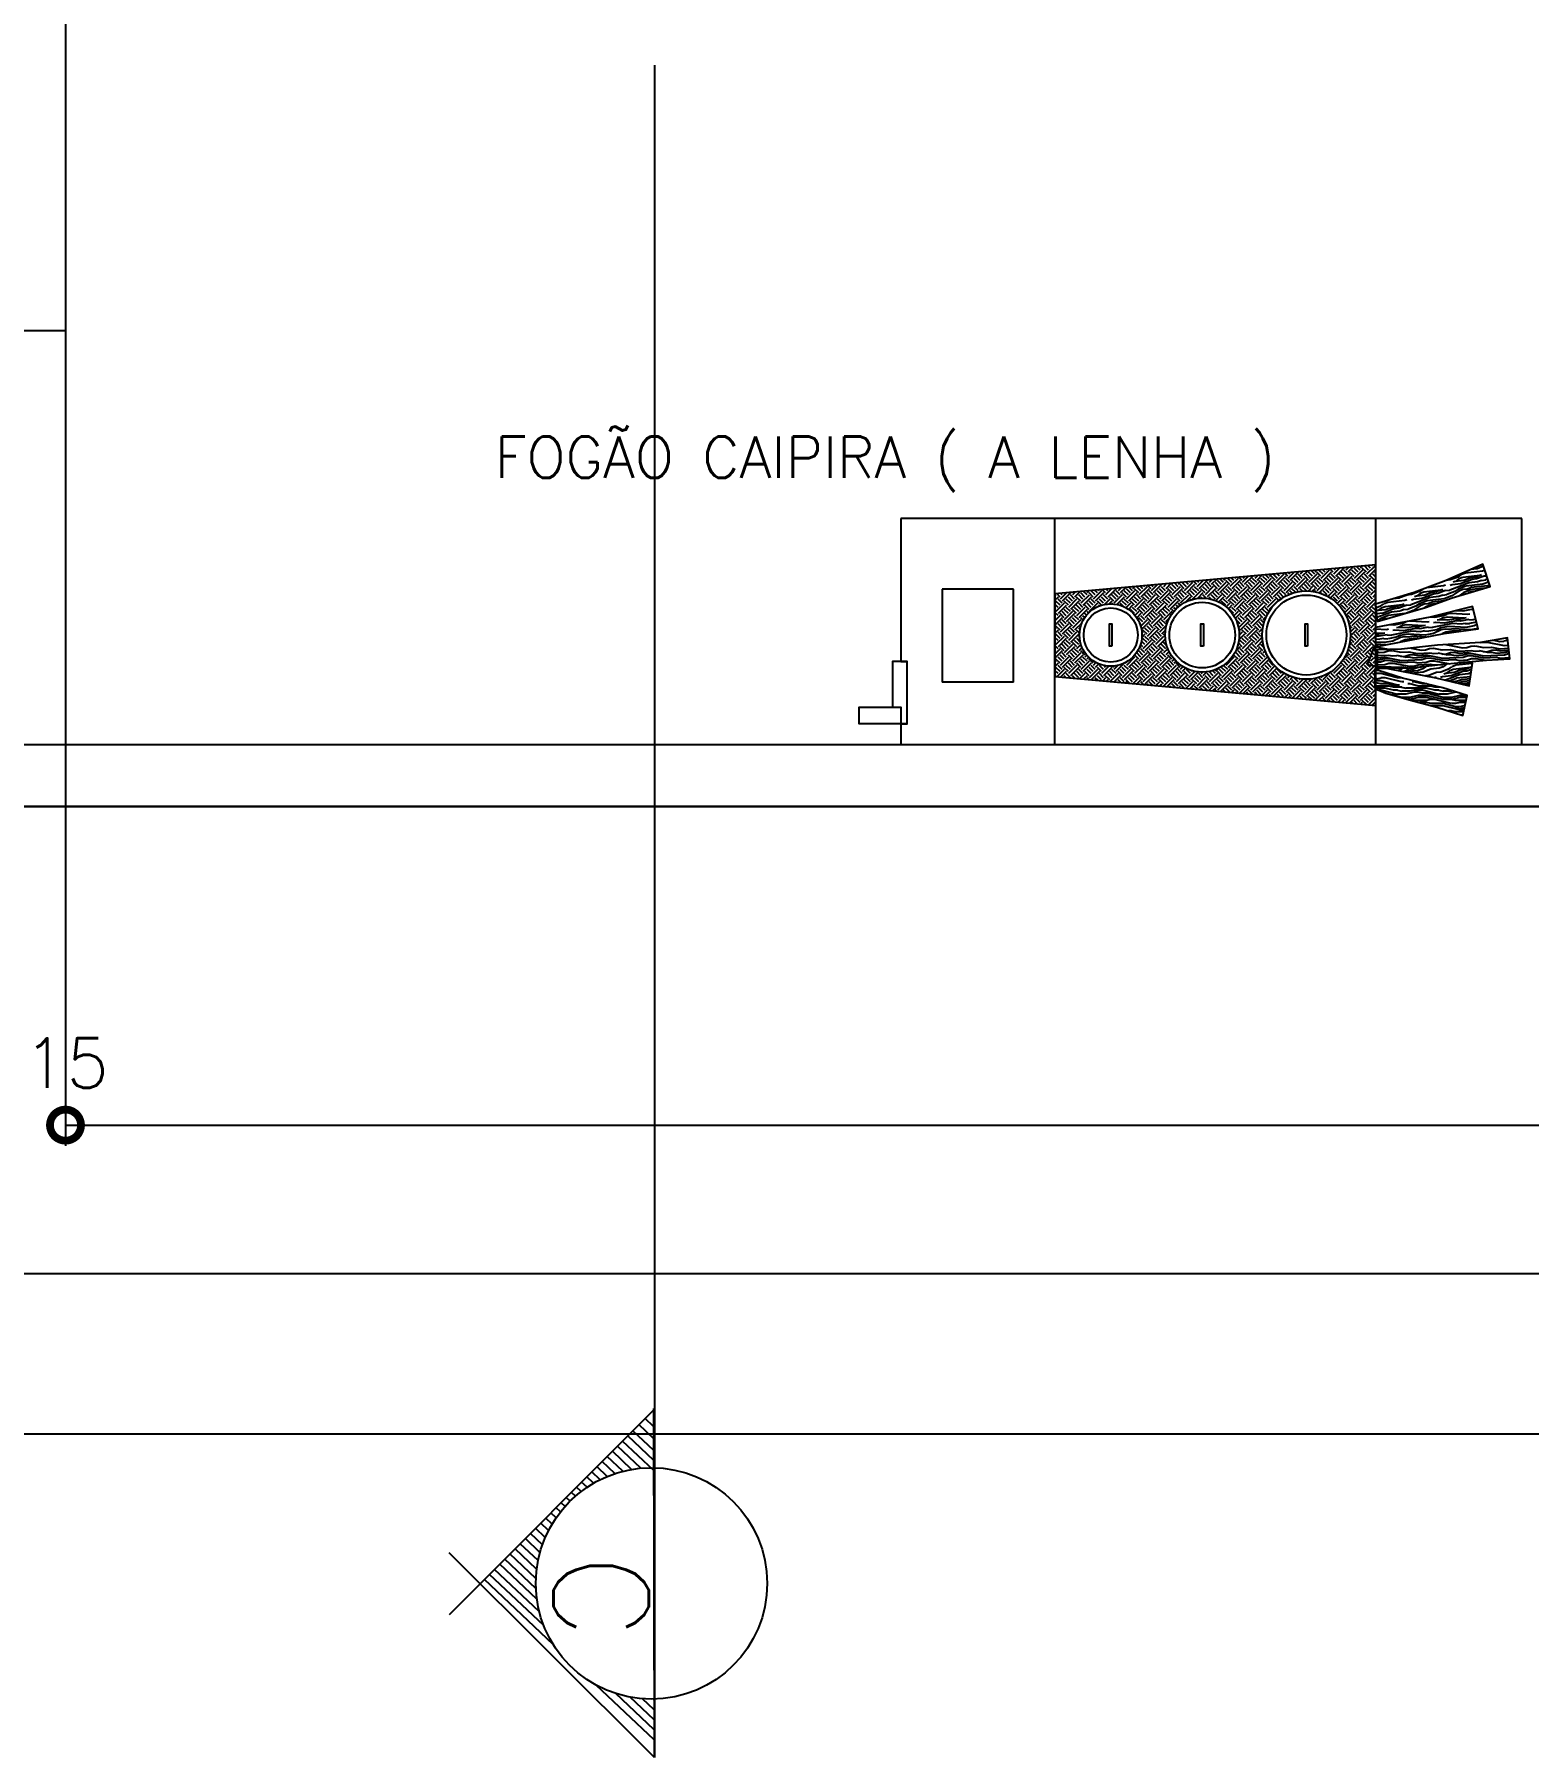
# Model space of a CAD drawing. Extents: x 500 to 638, y 181 to 267.
# Drawn here: x 551.781 to 555.39, y 222.925 to 227.086 of the extents above; entities that cross this region are included whole.
import ezdxf
from ezdxf.enums import TextEntityAlignment as Align

# ---------------------------------------------------------------- set-up
doc = ezdxf.new("R2010")
doc.units = 0
doc.header["$LTSCALE"] = 7
doc.layers.get('0').update_dxf_attribs({"linetype": 'CONTINUOUS'})
doc.layers.get('DEFPOINTS').update_dxf_attribs({"linetype": 'CONTINUOUS'})
for name, color, linetype in [('ACESSÓRIO', 2, 'CONTINUOUS'), ('ALVENARIA', 7, 'CONTINUOUS'), ('ALVENARIA1', 44, 'CONTINUOUS'), ('COTA', 1, 'CONTINUOUS'), ('TEXTO2', 40, 'CONTINUOUS')]:
    doc.layers.add(name, color=color, linetype=linetype)
doc.styles.add('SIMPLEX', font='SIMPLEX.SHX')
doc.dimstyles.new('DIM50', dxfattribs={"dimtxt": 0.12, "dimasz": 0.15, "dimexe": 0.05, "dimexo": 0.09, "dimgap": 0.09, "dimtad": 1, "dimzin": 0, "dimdsep": 46, "dimtxsty": 'SIMPLEX', "dimblk1": 'DOTSMALL', "dimblk2": 'DOTSMALL', "dimsah": 1, "dimcen": 0.09, "dimadec": 0, "dimazin": 0, "dimtfac": 1, "dimtix": 1, "dimtofl": 0, "dimtmove": 2, "dimatfit": 3, "dimldrblk": 'DOTSMALL', "dimfxl": 1, "dimtolj": 1, "dimtzin": 0, "dimarcsym": 0})
pattern_1 = [(200.657, (555.19091, 225.76782), (0.035277, -0.09357), [0.02, -0.03, 0.01, -0.04]), (200.657, (555.12629, 225.74079), (0.035277, -0.09357), [0.02, -0.08]), (200.657, (555.13741, 225.73964), (0.035277, -0.09357), [0.01, -0.09]), (200.657, (555.18976, 225.7567), (0.035277, -0.09357), [0.005, -0.07, 0.005, -0.02]), (200.657, (555.15877, 225.73968), (0.035277, -0.09357), [0.02, -0.03, 0.005, -0.045]), (200.657, (555.18305, 225.74616), (0.035277, -0.09357), [0.015, -0.085]), (200.657, (555.16054, 225.735), (0.035277, -0.09357), [0.03, -0.07]), (200.657, (555.18949, 225.74324), (0.035277, -0.09357), [0.02, -0.08]), (200.657, (555.15294, 225.72679), (0.035277, -0.09357), [0.05, -0.05]), (200.657, (555.18278, 225.73269), (0.035277, -0.09357), [0.01, -0.03, 0.02, -0.04]), (200.657, (555.11816, 225.70566), (0.035277, -0.09357), [0.02, -0.08]), (200.657, (555.13776, 225.71038), (0.035277, -0.09357), [0.01, -0.09]), (200.657, (555.15735, 225.71509), (0.035277, -0.09357), [0.01, -0.09]), (200.657, (555.20502, 225.73039), (0.035277, -0.09357), [0.02, -0.08]), (200.657, (555.15912, 225.71042), (0.035277, -0.09357), [0.02, -0.08]), (200.657, (555.16088, 225.70574), (0.035277, -0.09357), [0.02, -0.02, 0.02, -0.04]), (200.657, (555.18136, 225.70811), (0.035277, -0.09357), [0.01, -0.05, 0.02, -0.02]), (200.657, (555.16353, 225.69872), (0.035277, -0.09357), [0.03, -0.07]), (200.657, (555.16529, 225.69404), (0.035277, -0.09357), [0.02, -0.08]), (200.657, (555.2036, 225.70581), (0.035277, -0.09357), [0.03, -0.04, 0.01, -0.02]), (200.657, (555.20536, 225.70113), (0.035277, -0.09357), [0.05, -0.05]), (200.657, (555.1501, 225.67763), (0.035277, -0.09357), [0.01, -0.09]), (200.657, (555.17906, 225.68587), (0.035277, -0.09357), [0.02, -0.08]), (200.657, (555.19865, 225.69059), (0.035277, -0.09357), [0.01, -0.04, 0.01, -0.04]), (200.657, (555.20889, 225.69178), (0.035277, -0.09357), [0.01, -0.03, 0.02, -0.04]), (200.657, (555.19106, 225.68238), (0.035277, -0.09357), [0.01, -0.05, 0.01, -0.03]), (200.657, (555.17323, 225.67299), (0.035277, -0.09357), [0.03, -0.07]), (200.657, (555.21242, 225.68242), (0.035277, -0.09357), [0.02, -0.08]), (200.657, (555.16652, 225.66244), (0.035277, -0.09357), [0.01, -0.09]), (200.657, (555.14868, 225.65305), (0.035277, -0.09357), [0.01, -0.09]), (214.693, (555.128055, 225.73611), (-0.093571, -0.0352772), [0.0103, -0.40201]), (214.693, (555.126635, 225.711529), (-0.093571, -0.0352772), [0.0103, -0.40201]), (214.693, (555.157158, 225.658914), (-0.093571, -0.0352772), [0.0103, -0.40201]), (214.693, (555.172, 225.704586), (-0.093571, -0.0352772), [0.0103, -0.40201]), (214.693, (555.158578, 225.683495), (-0.093571, -0.0352772), [0.0103, -0.40201]), (214.693, (555.146575, 225.686985), (-0.093571, -0.0352772), [0.0103, -0.40201]), (214.693, (555.199534, 225.688249), (-0.093571, -0.0352772), [0.0103, -0.40201]), (214.693, (555.160342, 225.678816), (-0.093571, -0.0352772), [0.0103, -0.40201]), (214.693, (555.128399, 225.70685), (-0.093571, -0.0352772), [0.0206, -0.39171]), (214.693, (555.140402, 225.70336), (-0.093571, -0.0352772), [0.0206, -0.39171]), (214.693, (555.142166, 225.698681), (-0.093571, -0.0352772), [0.0206, -0.39171]), (6.621, (555.158772, 225.739675), (0.093571, 0.0352772), [0.0103, -0.0206, 0.0103, -0.3711106]), (6.621, (555.182777, 225.732695), (0.093571, 0.0352772), [0.0103, -0.40201]), (6.621, (555.198652, 225.690588), (0.093571, 0.0352772), [0.0206, -0.39171]), (34.693, (555.12629, 225.740788), (0.093571, 0.0352772), [0.0103, -0.40201]), (186.621, (555.107577, 225.733733), (-0.093571, -0.0352772), [0.0103, -0.40201]), (186.621, (555.147995, 225.711566), (-0.093571, -0.0352772), [0.0103, -0.40201]), (186.621, (555.135454, 225.688136), (-0.093571, -0.0352772), [0.0103, -0.40201]), (186.621, (555.175528, 225.69523), (-0.093571, -0.0352772), [0.0103, -0.40201]), (186.621, (555.189295, 225.68706), (-0.093571, -0.0352772), [0.0103, -0.40201]), (186.621, (555.181702, 225.678854), (-0.093571, -0.0352772), [0.0103, -0.40201]), (186.621, (555.175528, 225.69523), (-0.093571, -0.0352772), [0.0103, -0.40201]), (186.621, (555.152749, 225.67061), (-0.093571, -0.0352772), [0.0412, -0.37111]), (186.621, (555.18508, 225.754937), (-0.093571, -0.0352772), [0.0412, -0.37111]), (186.621, (555.178368, 225.74439), (-0.093571, -0.0352772), [0.0412, -0.37111]), (186.621, (555.170775, 225.736185), (-0.093571, -0.0352772), [0.0103, -0.0206, 0.0206, -0.3608106]), (186.621, (555.17342, 225.729167), (-0.093571, -0.0352772), [0.0206, -0.0206, 0.0206, -0.3505106]), (186.621, (555.186305, 225.723338), (-0.093571, -0.0352772), [0.0412, -0.37111]), (186.621, (555.198308, 225.719848), (-0.093571, -0.0352772), [0.0412, -0.37111]), (186.621, (555.200072, 225.71517), (-0.093571, -0.0352772), [0.0412, -0.37111]), (186.621, (555.145155, 225.662404), (-0.093571, -0.0352772), [0.0103, -0.40201]), (186.621, (555.139326, 225.64952), (-0.093571, -0.0352772), [0.0206, -0.39171]), (186.621, (555.193705, 225.675364), (-0.093571, -0.0352772), [0.0206, -0.39171]), (186.621, (555.172194, 225.760766), (-0.093571, -0.0352772), [0.0412, -0.37111]), (186.621, (555.140746, 225.6741), (-0.093571, -0.0352772), [0.0309, -0.38141]), (186.621, (555.128743, 225.67759), (-0.093571, -0.0352772), [0.0618, -0.35051])]

# ---------------------------------------------------------------- blocks, each defined once
blk = doc.blocks.new('_DOTSMALL')
at = {"color": 0, "linetype": 'ByBlock', "const_width": 0.5}
blk.add_lwpolyline([(-0.0625, 0, 1), (0.0625, 0, 1)], format="xyb", close=True, dxfattribs=at)
blk = doc.blocks.new('*D64')
at = {"layer": 'COTA', "color": 0, "lineweight": -2}
for p, q in [((551.7064, 227.8819), (551.7064, 224.4025)), ((551.8564, 226.1959), (551.8564, 224.4025)), ((551.7064, 224.4525), (551.5564, 224.4525)), ((551.8564, 224.4525), (552.0064, 224.4525))]:
    blk.add_line(p, q, dxfattribs=at)
at = {"layer": 'DEFPOINTS', "color": 0}
for p in [(551.7064, 227.9719), (551.8564, 226.2859), (551.8564, 224.4525)]:
    blk.add_point(p, dxfattribs=at)
at = {"layer": 'COTA', "color": 0, "lineweight": -2, "xscale": 0.15, "yscale": 0.15, "zscale": 0.15}
blk.add_blockref('_DOTSMALL', (551.7064, 224.4525), dxfattribs=at)
at = {"layer": 'COTA', "color": 0, "lineweight": -2, "xscale": 0.15, "yscale": 0.15, "zscale": 0.15, "rotation": 180}
blk.add_blockref('_DOTSMALL', (551.8564, 224.4525), dxfattribs=at)
at = {"layer": 'COTA', "color": 0, "insert": (551.7814, 224.6025), "char_height": 0.12, "attachment_point": 5, "style": 'SIMPLEX'}
blk.add_mtext('\\A1;0.15', dxfattribs=at)
blk = doc.blocks.new('*D148')
at = {"layer": 'COTA', "color": 0, "lineweight": -2}
for p, q in [((551.8564, 226.1959), (551.8564, 224.4025)), ((559.8564, 225.2819), (559.8564, 224.4025)), ((551.8564, 224.4525), (559.8564, 224.4525))]:
    blk.add_line(p, q, dxfattribs=at)
at = {"layer": 'DEFPOINTS', "color": 0}
for p in [(551.8564, 226.2859), (559.8564, 225.3719), (559.8564, 224.4525)]:
    blk.add_point(p, dxfattribs=at)
at = {"layer": 'COTA', "color": 0, "lineweight": -2, "xscale": 0.15, "yscale": 0.15, "zscale": 0.15, "rotation": 180}
blk.add_blockref('_DOTSMALL', (551.8564, 224.4525), dxfattribs=at)
at = {"layer": 'COTA', "color": 0, "lineweight": -2, "xscale": 0.15, "yscale": 0.15, "zscale": 0.15}
blk.add_blockref('_DOTSMALL', (559.8564, 224.4525), dxfattribs=at)
at = {"layer": 'COTA', "color": 0, "insert": (555.8564, 224.6025), "char_height": 0.12, "attachment_point": 5, "style": 'SIMPLEX'}
blk.add_mtext('\\A1;8.00', dxfattribs=at)
blk = doc.blocks.new('*D157')
at = {"layer": 'COTA', "color": 0, "lineweight": -2}
for p, q in [((559.8564, 225.2819), (559.8564, 224.0442)), ((535.3766, 225.1319), (535.3766, 224.0442)), ((535.3766, 224.0942), (559.8564, 224.0942))]:
    blk.add_line(p, q, dxfattribs=at)
at = {"layer": 'DEFPOINTS', "color": 0}
for p in [(559.8564, 225.3719), (535.3766, 225.2219), (559.8564, 224.0942)]:
    blk.add_point(p, dxfattribs=at)
at = {"layer": 'COTA', "color": 0, "lineweight": -2, "xscale": 0.15, "yscale": 0.15, "zscale": 0.15, "rotation": 180}
blk.add_blockref('_DOTSMALL', (535.3766, 224.0942), dxfattribs=at)
at = {"layer": 'COTA', "color": 0, "lineweight": -2, "xscale": 0.15, "yscale": 0.15, "zscale": 0.15}
blk.add_blockref('_DOTSMALL', (559.8564, 224.0942), dxfattribs=at)
at = {"layer": 'COTA', "color": 0, "insert": (547.6165, 224.2442), "char_height": 0.12, "attachment_point": 5, "style": 'SIMPLEX'}
blk.add_mtext('\\A1;24.48', dxfattribs=at)
blk = doc.blocks.new('*D159')
at = {"layer": 'COTA', "color": 0, "lineweight": -2}
for p, q in [((529.8766, 225.1319), (529.8766, 223.6574)), ((564.8766, 225.1319), (564.8766, 223.6574)), ((529.8766, 223.7074), (564.8766, 223.7074))]:
    blk.add_line(p, q, dxfattribs=at)
at = {"layer": 'DEFPOINTS', "color": 0}
for p in [(529.8766, 225.2219), (564.8766, 225.2219), (564.8766, 223.7074)]:
    blk.add_point(p, dxfattribs=at)
at = {"layer": 'COTA', "color": 0, "lineweight": -2, "xscale": 0.15, "yscale": 0.15, "zscale": 0.15, "rotation": 180}
blk.add_blockref('_DOTSMALL', (529.8766, 223.7074), dxfattribs=at)
at = {"layer": 'COTA', "color": 0, "lineweight": -2, "xscale": 0.15, "yscale": 0.15, "zscale": 0.15}
blk.add_blockref('_DOTSMALL', (564.8766, 223.7074), dxfattribs=at)
at = {"layer": 'COTA', "color": 0, "insert": (547.3766, 223.8574), "char_height": 0.12, "attachment_point": 5, "style": 'SIMPLEX'}
blk.add_mtext('\\A1;35.00', dxfattribs=at)

msp = doc.modelspace()

# ---------------------------------------------------------------- hatches: boundary and pattern name
at = {"layer": 'ACESSÓRIO'}
h = msp.add_hatch(dxfattribs=at)
h.set_pattern_fill('SOLO2,_O', color=256, scale=0.05, angle=180)
h.set_pattern_definition([(225, (529.993735, 52.227826), (-0.01, -0.03), [0.0282842712, -0.0282842712]), (225, (529.988735, 52.232826), (-0.01, -0.03), [0.0282842712, -0.0282842712]), (135, (529.983735, 52.232826), (-0.03, -0.01), [0.0141421356, -0.0141421356]), (135, (529.978735, 52.227826), (-0.03, -0.01), [0.0141421356, -0.0141421356]), (135, (529.973735, 52.222826), (-0.03, -0.01), [0.0141421356, -0.0141421356]), (135, (529.968735, 52.217826), (-0.03, -0.01), [0.0141421356, -0.0141421356])])
h.paths.add_polyline_path([(554.2462, 225.5363), (555.0211, 225.4661), (555.0211, 225.806), (554.2462, 225.7357)])
h.paths.add_polyline_path([(554.5127, 225.636, -1), (554.6914, 225.636, -1)], flags=16)
h.paths.add_polyline_path([(554.5227, 225.636, -1), (554.6814, 225.636, -1)], flags=0)
h.paths.add_polyline_path([(554.3056, 225.636, -1), (554.4565, 225.636, -1)], flags=16)
h.paths.add_polyline_path([(554.3156, 225.636, -1), (554.4465, 225.636, -1)], flags=0)
h.paths.add_polyline_path([(554.599, 225.6088), (554.599, 225.6633), (554.6049, 225.6633), (554.6049, 225.6088)], flags=0)
h.paths.add_polyline_path([(554.3839, 225.6088), (554.378, 225.6088), (554.378, 225.6633), (554.3839, 225.6633)], flags=0)
h.paths.add_polyline_path([(554.7468, 225.636, -1), (554.9603, 225.636, -1)], flags=16)
h.paths.add_polyline_path([(554.7568, 225.636, -1), (554.9503, 225.636, -1)], flags=0)
h.paths.add_polyline_path([(554.8505, 225.6088), (554.8505, 225.6633), (554.8564, 225.6633), (554.8564, 225.6088)], flags=0)
h = msp.add_hatch(dxfattribs=at)
h.set_pattern_fill('MADEIRA,_O', color=256, scale=0.1, angle=180)
h.set_pattern_definition(pattern_1)
h.paths.add_polyline_path([(555.1137, 225.7387), (555.0211, 225.7113), (555.0211, 225.7035), (555.0247, 225.6688), (555.1414, 225.7023), (555.2055, 225.7256), (555.2973, 225.7533), (555.2798, 225.8071), (555.1909, 225.7678)])
h = msp.add_hatch(dxfattribs=at)
h.set_pattern_fill('MADEIRA,_O', color=256, scale=0.1, angle=180)
h.set_pattern_definition([(190.57, (555.15301, 225.67899), (0.01835, -0.0983), [0.02, -0.03, 0.01, -0.04]), (190.57, (555.08466, 225.66369), (0.018347, -0.0983), [0.02, -0.08]), (190.57, (555.09541, 225.66061), (0.01835, -0.0983), [0.01, -0.09]), (190.57, (555.14993, 225.66824), (0.01835, -0.0983), [0.005, -0.07, 0.005, -0.02]), (190.57, (555.11644, 225.65691), (0.01835, -0.0983), [0.02, -0.03, 0.005, -0.045]), (190.57, (555.14148, 225.65904), (0.01835, -0.0983), [0.015, -0.085]), (190.57, (555.11736, 225.65199), (0.01835, -0.0983), [0.03, -0.07]), (190.57, (555.14731, 225.65504), (0.01835, -0.0983), [0.02, -0.08]), (190.57, (555.10845, 225.64524), (0.01835, -0.0983), [0.05, -0.05]), (190.57, (555.13886, 225.64583), (0.01835, -0.0983), [0.01, -0.03, 0.02, -0.04]), (190.57, (555.0705, 225.63053), (0.018347, -0.098302), [0.02, -0.08]), (190.57, (555.09062, 225.63174), (0.018347, -0.0983), [0.01, -0.09]), (190.57, (555.11074, 225.63295), (0.01835, -0.0983), [0.01, -0.09]), (190.57, (555.16035, 225.63967), (0.01835, -0.0983), [0.02, -0.08]), (190.57, (555.11166, 225.62804), (0.01835, -0.0983), [0.02, -0.08]), (190.57, (555.11258, 225.62312), (0.01835, -0.0983), [0.02, -0.02, 0.02, -0.04]), (190.57, (555.13315, 225.62188), (0.01835, -0.0983), [0.01, -0.05, 0.02, -0.02]), (190.57, (555.11395, 225.61575), (0.01835, -0.0983), [0.03, -0.07]), (190.57, (555.11487, 225.61084), (0.01835, -0.0983), [0.02, -0.08]), (190.57, (555.15465, 225.61572), (0.01835, -0.0983), [0.03, -0.04, 0.01, -0.02]), (190.57, (555.15557, 225.6108), (0.01835, -0.0983), [0.05, -0.05]), (190.57, (555.09704, 225.59734), (0.018347, -0.0983), [0.01, -0.09]), (190.57, (555.12699, 225.60038), (0.01835, -0.0983), [0.02, -0.08]), (190.57, (555.14711, 225.60159), (0.01835, -0.0983), [0.01, -0.04, 0.01, -0.04]), (190.57, (555.1574, 225.60097), (0.01835, -0.0983), [0.01, -0.03, 0.02, -0.04]), (190.57, (555.1382, 225.59484), (0.01835, -0.0983), [0.01, -0.05, 0.01, -0.03]), (190.57, (555.119, 225.58872), (0.01835, -0.0983), [0.03, -0.07]), (190.57, (555.15924, 225.59114), (0.01835, -0.0983), [0.02, -0.08]), (190.57, (555.11054, 225.57951), (0.018347, -0.0983), [0.01, -0.09]), (190.57, (555.09134, 225.57338), (0.018347, -0.098302), [0.01, -0.09]), (204.608, (555.085576, 225.658775), (-0.0983025, -0.0183474), [0.0103, -0.40201]), (204.608, (555.079874, 225.634822), (-0.0983025, -0.0183474), [0.0103, -0.40201]), (204.608, (555.100713, 225.577675), (-0.0983025, -0.0183474), [0.0103, -0.40201]), (204.608, (555.123323, 225.620043), (-0.0983025, -0.0183474), [0.0103, -0.40201]), (204.608, (555.106415, 225.601628), (-0.0983025, -0.0183474), [0.0103, -0.40201]), (204.608, (555.095208, 225.607166), (-0.0983025, -0.0183474), [0.0103, -0.40201]), (204.608, (555.14757, 225.599137), (-0.0983025, -0.0183474), [0.0103, -0.40201]), (204.608, (555.107332, 225.596713), (-0.0983025, -0.0183474), [0.0103, -0.40201]), (204.608, (555.080791, 225.629907), (-0.0983025, -0.0183474), [0.0206, -0.39171]), (204.608, (555.091998, 225.62437), (-0.0983025, -0.0183474), [0.0206, -0.39171]), (204.608, (555.092915, 225.619454), (-0.0983025, -0.0183474), [0.0206, -0.39171]), (356.536, (555.116443, 225.656907), (0.0983025, 0.0183474), [0.0103, -0.0206, 0.0103, -0.3711106]), (356.536, (555.138855, 225.64583), (0.0983025, 0.0183474), [0.0103, -0.40201]), (356.536, (555.147112, 225.601595), (0.0983025, 0.0183474), [0.0206, -0.39171]), (24.608, (555.084659, 225.66369), (0.0983025, 0.0183474), [0.0103, -0.40201]), (176.536, (555.064998, 225.66002), (-0.0983025, -0.0183474), [0.0103, -0.40201]), (176.536, (555.10091, 225.63112), (-0.0983025, -0.0183474), [0.0103, -0.40201]), (176.536, (555.08446, 225.610247), (-0.0983025, -0.0183474), [0.0103, -0.40201]), (176.536, (555.125158, 225.610213), (-0.0983025, -0.0183474), [0.0103, -0.40201]), (176.536, (555.137281, 225.59976), (-0.0983025, -0.0183474), [0.0103, -0.40201]), (176.536, (555.128369, 225.59301), (-0.0983025, -0.0183474), [0.0103, -0.40201]), (176.536, (555.125158, 225.610213), (-0.0983025, -0.0183474), [0.0103, -0.40201]), (176.536, (555.09842, 225.589963), (-0.0983025, -0.0183474), [0.0412, -0.37111]), (176.536, (555.145016, 225.667326), (-0.0983025, -0.0183474), [0.0412, -0.37111]), (176.536, (555.136562, 225.658118), (-0.0983025, -0.0183474), [0.0412, -0.37111]), (176.536, (555.12765, 225.651369), (-0.0983025, -0.0183474), [0.0103, -0.0206, 0.0206, -0.3608106]), (176.536, (555.129025, 225.643996), (-0.0983025, -0.0183474), [0.0206, -0.0206, 0.0206, -0.3505106]), (176.536, (555.14069, 225.636), (-0.0983025, -0.0183474), [0.0412, -0.37111]), (176.536, (555.151896, 225.630462), (-0.0983025, -0.0183474), [0.0412, -0.37111]), (176.536, (555.152814, 225.625547), (-0.0983025, -0.0183474), [0.0412, -0.37111]), (176.536, (555.089506, 225.583213), (-0.0983025, -0.0183474), [0.0103, -0.40201]), (176.536, (555.08151, 225.571548), (-0.0983025, -0.0183474), [0.0206, -0.39171]), (176.536, (555.139575, 225.587472), (-0.0983025, -0.0183474), [0.0206, -0.39171]), (176.536, (555.13335, 225.675321), (-0.0983025, -0.0183474), [0.0412, -0.37111]), (176.536, (555.087213, 225.595501), (-0.0983025, -0.0183474), [0.0309, -0.38141]), (176.536, (555.076007, 225.60104), (-0.0983025, -0.0183474), [0.0618, -0.35051])])
h.paths.add_polyline_path([(555.0211, 225.6544), (555.0211, 225.6078), (555.1865, 225.6397), (555.2682, 225.6513), (555.255, 225.7052), (555.153, 225.679)])
h = msp.add_hatch(dxfattribs=at)
h.set_pattern_fill('MADEIRA,_O', color=256, scale=0.1, angle=180)
h.set_pattern_definition([(3.22, (555.1705, 225.612), (-0.00562, 0.09984), [0.02, -0.03, 0.01, -0.04]), (3.22, (555.24025, 225.61843), (-0.00562, 0.09984), [0.02, -0.08]), (3.22, (555.22999, 225.62286), (-0.00562, 0.09984), [0.01, -0.09]), (3.22, (555.17493, 225.62227), (-0.00562, 0.09984), [0.005, -0.07, 0.005, -0.02]), (3.22, (555.2096, 225.62923), (-0.00562, 0.09984), [0.02, -0.03, 0.005, -0.045]), (3.22, (555.1845, 225.63032), (-0.00562, 0.09984), [0.015, -0.085]), (3.22, (555.20932, 225.63422), (-0.00562, 0.09984), [0.03, -0.07]), (3.22, (555.17922, 225.63503), (-0.00562, 0.09984), [0.02, -0.08]), (3.22, (555.21902, 225.63977), (-0.00562, 0.09984), [0.05, -0.05]), (3.22, (555.18878, 225.64308), (-0.00562, 0.09984), [0.01, -0.03, 0.02, -0.04]), (3.22, (555.25853, 225.64951), (-0.00562, 0.09984), [0.02, -0.08]), (3.22, (555.23842, 225.65088), (-0.00562, 0.09984), [0.01, -0.09]), (3.22, (555.21832, 225.65225), (-0.00562, 0.09984), [0.01, -0.09]), (3.22, (555.16825, 225.65194), (-0.00562, 0.09984), [0.02, -0.08]), (3.22, (555.21803, 225.65725), (-0.00562, 0.09984), [0.02, -0.08]), (3.22, (555.21775, 225.66224), (-0.00562, 0.09984), [0.02, -0.02, 0.02, -0.04]), (3.22, (555.1975, 225.66611), (-0.00562, 0.09984), [0.01, -0.05, 0.02, -0.02]), (3.22, (555.21733, 225.66973), (-0.00562, 0.09984), [0.03, -0.07]), (3.22, (555.21705, 225.67472), (-0.00562, 0.09984), [0.02, -0.08]), (3.22, (555.17697, 225.67497), (-0.00562, 0.09984), [0.03, -0.04, 0.01, -0.02]), (3.22, (555.17669, 225.67996), (-0.00562, 0.09984), [0.05, -0.05]), (3.22, (555.23646, 225.68583), (-0.00562, 0.09984), [0.01, -0.09]), (3.22, (555.20636, 225.68664), (-0.00562, 0.09984), [0.02, -0.08]), (3.22, (555.18626, 225.68801), (-0.00562, 0.09984), [0.01, -0.04, 0.01, -0.04]), (3.22, (555.17613, 225.68994), (-0.00562, 0.09984), [0.01, -0.03, 0.02, -0.04]), (3.22, (555.19596, 225.69356), (-0.00562, 0.09984), [0.01, -0.05, 0.01, -0.03]), (3.22, (555.21579, 225.69718), (-0.00562, 0.09984), [0.03, -0.07]), (3.22, (555.17557, 225.69993), (-0.00562, 0.09984), [0.02, -0.08]), (3.22, (555.22535, 225.70523), (-0.00562, 0.09984), [0.01, -0.09]), (3.22, (555.24518, 225.70885), (-0.00562, 0.099842), [0.01, -0.09]), (17.258, (555.23997, 225.623426), (0.099842, 0.0056197), [0.0103, -0.40201]), (17.258, (555.24869, 225.646452), (0.099842, 0.0056197), [0.0103, -0.40201]), (17.258, (555.235334, 225.705795), (0.099842, 0.0056197), [0.0103, -0.40201]), (17.258, (555.207489, 225.66667), (0.099842, 0.0056197), [0.0103, -0.40201]), (17.258, (555.226614, 225.68277), (0.099842, 0.0056197), [0.0103, -0.40201]), (17.258, (555.23702, 225.675843), (0.099842, 0.0056197), [0.0103, -0.40201]), (17.258, (555.186115, 225.690505), (0.099842, 0.0056197), [0.0103, -0.40201]), (17.258, (555.226333, 225.68776), (0.099842, 0.0056197), [0.0103, -0.40201]), (17.258, (555.24841, 225.651444), (0.099842, 0.0056197), [0.0206, -0.39171]), (17.258, (555.238003, 225.65837), (0.099842, 0.0056197), [0.0206, -0.39171]), (17.258, (555.237722, 225.663363), (0.099842, 0.0056197), [0.0206, -0.39171]), (169.185, (555.209596, 225.629228), (-0.099842, -0.0056197), [0.0103, -0.0206, 0.0103, -0.3711106]), (169.185, (555.188785, 225.64308), (-0.099842, -0.0056197), [0.0103, -0.40201]), (169.185, (555.186256, 225.68801), (-0.099842, -0.0056197), [0.0206, -0.39171]), (197.258, (555.24025, 225.618434), (-0.099842, -0.0056197), [0.0103, -0.40201]), (349.185, (555.26022, 225.619558), (0.099842, 0.0056197), [0.0103, -0.40201]), (349.185, (555.2283, 225.652816), (0.099842, 0.0056197), [0.0103, -0.40201]), (349.185, (555.247285, 225.671413), (0.099842, 0.0056197), [0.0103, -0.40201]), (349.185, (555.206927, 225.676653), (0.099842, 0.0056197), [0.0103, -0.40201]), (349.185, (555.19624, 225.688571), (0.099842, 0.0056197), [0.0103, -0.40201]), (349.185, (555.205943, 225.694125), (0.099842, 0.0056197), [0.0103, -0.40201]), (349.185, (555.206927, 225.676653), (0.099842, 0.0056197), [0.0103, -0.40201]), (349.185, (555.236036, 225.693315), (0.099842, 0.0056197), [0.0412, -0.37111]), (349.185, (555.179925, 225.62255), (0.099842, 0.0056197), [0.0412, -0.37111]), (349.185, (555.189487, 225.6306), (0.099842, 0.0056197), [0.0412, -0.37111]), (349.185, (555.19919, 225.636154), (0.099842, 0.0056197), [0.0103, -0.0206, 0.0206, -0.3608106]), (349.185, (555.19877, 225.643642), (0.099842, 0.0056197), [0.0206, -0.0206, 0.0206, -0.3505106]), (349.185, (555.188223, 225.653065), (0.099842, 0.0056197), [0.0412, -0.37111]), (349.185, (555.177817, 225.65999), (0.099842, 0.0056197), [0.0412, -0.37111]), (349.185, (555.177536, 225.664983), (0.099842, 0.0056197), [0.0412, -0.37111]), (349.185, (555.24574, 225.69887), (0.099842, 0.0056197), [0.0103, -0.40201]), (349.185, (555.255162, 225.709415), (0.099842, 0.0056197), [0.0206, -0.39171]), (349.185, (555.195538, 225.701052), (0.099842, 0.0056197), [0.0206, -0.39171]), (349.185, (555.19047, 225.613128), (0.099842, 0.0056197), [0.0412, -0.37111]), (349.185, (555.246442, 225.68639), (0.099842, 0.0056197), [0.0309, -0.38141]), (349.185, (555.256848, 225.679463), (0.099842, 0.0056197), [0.0618, -0.35051])])
h.paths.add_polyline_path([(555.083, 225.6018), (555.0247, 225.6004), (555.0247, 225.5599), (555.047, 225.5556), (555.1064, 225.5567), (555.1851, 225.5654), (555.2886, 225.5756), (555.3454, 225.5785), (555.3396, 225.6295), (555.274, 225.6178), (555.1705, 225.612)])
h = msp.add_hatch(dxfattribs=at)
h.set_pattern_fill('MADEIRA,_O', color=256, scale=0.1, angle=180)
h.set_pattern_definition([(180, (529.99373, 52.23283), (-4e-17, -0.1), [0.02, -0.03, 0.01, -0.04]), (180, (529.92373, 52.23033), (-4e-17, -0.1), [0.02, -0.08]), (180, (529.93373, 52.22533), (-4e-17, -0.1), [0.01, -0.09]), (180, (529.98873, 52.22283), (-4e-17, -0.1), [0.005, -0.07, 0.005, -0.02]), (180, (529.95373, 52.21783), (-4e-17, -0.1), [0.02, -0.03, 0.005, -0.045]), (180, (529.97873, 52.21533), (-4e-17, -0.1), [0.015, -0.085]), (180, (529.95373, 52.21283), (-4e-17, -0.1), [0.03, -0.07]), (180, (529.98373, 52.21033), (-4e-17, -0.1), [0.02, -0.08]), (180, (529.94373, 52.20783), (-4e-17, -0.1), [0.05, -0.05]), (180, (529.97373, 52.20283), (-4e-17, -0.1), [0.01, -0.03, 0.02, -0.04]), (180, (529.90373, 52.20033), (-4e-17, -0.1), [0.02, -0.08]), (180, (529.92373, 52.19783), (-4e-17, -0.1), [0.01, -0.09]), (180, (529.94373, 52.19533), (-4e-17, -0.1), [0.01, -0.09]), (180, (529.99373, 52.19283), (-4e-17, -0.1), [0.02, -0.08]), (180, (529.94373, 52.19033), (-4e-17, -0.1), [0.02, -0.08]), (180, (529.94373, 52.18533), (-4e-17, -0.1), [0.02, -0.02, 0.02, -0.04]), (180, (529.96373, 52.18033), (-4e-17, -0.1), [0.01, -0.05, 0.02, -0.02]), (180, (529.94373, 52.17783), (-4e-17, -0.1), [0.03, -0.07]), (180, (529.94373, 52.17283), (-4e-17, -0.1), [0.02, -0.08]), (180, (529.98373, 52.17033), (-4e-17, -0.1), [0.03, -0.04, 0.01, -0.02]), (180, (529.98373, 52.16533), (-4e-17, -0.1), [0.05, -0.05]), (180, (529.92373, 52.16283), (-4e-17, -0.1), [0.01, -0.09]), (180, (529.95373, 52.16033), (-4e-17, -0.1), [0.02, -0.08]), (180, (529.97373, 52.15783), (-4e-17, -0.1), [0.01, -0.04, 0.01, -0.04]), (180, (529.98373, 52.15533), (-4e-17, -0.1), [0.01, -0.03, 0.02, -0.04]), (180, (529.96373, 52.15283), (-4e-17, -0.1), [0.01, -0.05, 0.01, -0.03]), (180, (529.94373, 52.15033), (-4e-17, -0.1), [0.03, -0.07]), (180, (529.98373, 52.14533), (-4e-17, -0.1), [0.02, -0.08]), (180, (529.93373, 52.14283), (-4e-17, -0.1), [0.01, -0.09]), (180, (529.91373, 52.14033), (-4e-17, -0.1), [0.01, -0.09]), (194.036243, (529.923735, 52.225326), (-0.1, 4e-12), [0.0103, -0.40201055]), (194.036243, (529.913735, 52.202826), (-0.1, 4e-12), [0.0103, -0.40201055]), (194.036243, (529.923735, 52.142826), (-0.1, 4e-12), [0.0103, -0.40201055]), (194.036243, (529.953735, 52.180326), (-0.1, 4e-12), [0.0103, -0.40201055]), (194.036243, (529.933735, 52.165326), (-0.1, 4e-12), [0.0103, -0.40201055]), (194.036243, (529.923735, 52.172826), (-0.1, 4e-12), [0.0103, -0.40201055]), (194.036243, (529.973735, 52.155326), (-0.1, 4e-12), [0.0103, -0.40201055]), (194.036243, (529.933735, 52.160326), (-0.1, 4e-12), [0.0103, -0.40201055]), (194.036243, (529.913735, 52.197826), (-0.1, 4e-12), [0.0206, -0.39171055]), (194.036243, (529.923735, 52.190326), (-0.1, 4e-12), [0.0206, -0.39171055]), (194.036243, (529.923735, 52.185326), (-0.1, 4e-12), [0.0206, -0.39171055]), (345.963757, (529.953735, 52.217826), (0.1, 4e-12), [0.0103, -0.0206, 0.0103, -0.371110553]), (345.963757, (529.973735, 52.202826), (0.1, 4e-12), [0.0103, -0.40201055]), (345.963757, (529.973735, 52.157826), (0.1, 4e-12), [0.0206, -0.39171055]), (14.036243, (529.923735, 52.230326), (0.1, -4e-12), [0.0103, -0.40201055]), (165.963757, (529.903735, 52.230326), (-0.1, -4e-12), [0.0103, -0.40201055]), (165.963757, (529.933735, 52.195326), (-0.1, -4e-12), [0.0103, -0.40201055]), (165.963757, (529.913735, 52.177826), (-0.1, -4e-12), [0.0103, -0.40201055]), (165.963757, (529.953735, 52.170326), (-0.1, -4e-12), [0.0103, -0.40201055]), (165.963757, (529.963735, 52.157826), (-0.1, -4e-12), [0.0103, -0.40201055]), (165.963757, (529.953735, 52.152826), (-0.1, -4e-12), [0.0103, -0.40201055]), (165.963757, (529.953735, 52.170326), (-0.1, -4e-12), [0.0103, -0.40201055]), (165.963757, (529.923735, 52.155326), (-0.1, -4e-12), [0.0412, -0.37111055]), (165.963757, (529.983735, 52.222826), (-0.1, -4e-12), [0.0412, -0.37111055]), (165.963757, (529.973735, 52.215326), (-0.1, -4e-12), [0.0412, -0.37111055]), (165.963757, (529.963735, 52.210326), (-0.1, -4e-12), [0.0103, -0.0206, 0.0206, -0.360810553]), (165.963757, (529.963735, 52.202826), (-0.1, -4e-12), [0.0206, -0.0206, 0.0206, -0.350510553]), (165.963757, (529.973735, 52.192826), (-0.1, -4e-12), [0.0412, -0.37111055]), (165.963757, (529.983735, 52.185326), (-0.1, -4e-12), [0.0412, -0.37111055]), (165.963757, (529.983735, 52.180326), (-0.1, -4e-12), [0.0412, -0.37111055]), (165.963757, (529.913735, 52.150326), (-0.1, -4e-12), [0.0103, -0.40201055]), (165.963768, (529.903735, 52.140326), (-0.1, -1.92e-08), [0.0206, -0.39171055]), (165.963768, (529.963735, 52.145326), (-0.1, -1.92e-08), [0.0206, -0.39171055]), (165.963758, (529.973735, 52.232826), (-0.1, -1.7e-09), [0.0412, -0.37111055]), (165.963758, (529.913735, 52.162826), (-0.1, -1.7e-09), [0.0309, -0.38141055]), (165.963758, (529.903735, 52.170326), (-0.1, -1.7e-09), [0.0618, -0.35051055])])
h.paths.add_polyline_path([(555.086, 225.5319), (555.0277, 225.5508), (555.0211, 225.553), (555.0211, 225.5062), (555.0452, 225.4955), (555.102, 225.4795), (555.169, 225.462), (555.2317, 225.4416), (555.2419, 225.4897), (555.1836, 225.5086)])
h = msp.add_hatch(dxfattribs=at)
h.set_pattern_fill('MADEIRA,_O', color=256, scale=0.1, angle=180)
h.set_pattern_definition(pattern_1)
h.paths.add_polyline_path([(555.1064, 225.5567), (555.047, 225.5556), (555.1666, 225.5327), (555.2467, 225.5132), (555.2545, 225.5681), (555.2363, 225.5704), (555.1851, 225.5654)])

# ---------------------------------------------------------------- linework, layer by layer
for p, q in [((553.8737, 225.9178), (553.8737, 225.7925)), ((555.3737, 225.9178), (553.8737, 225.9178)), ((554.2462, 225.3719), (554.2462, 225.9178)), ((555.0211, 225.3719), (555.0211, 225.9178)), ((555.3737, 225.3719), (555.3737, 225.9178)), ((553.8737, 225.8466), (553.8737, 225.5719)), ((554.1462, 225.7466), (553.9737, 225.7466)), ((553.9737, 225.7466), (553.9737, 225.5219)), ((554.1462, 225.5219), (554.1462, 225.7466)), ((553.8737, 225.5719), (553.8897, 225.5719)), ((553.8897, 225.4219), (553.8897, 225.5719)), ((554.1462, 225.5219), (553.9737, 225.5219)), ((555.0211, 225.4472), (555.0211, 225.5022)), ((553.8897, 225.4219), (553.8737, 225.4219)), ((553.8737, 225.4219), (553.8737, 225.3719)), ((553.8737, 225.3719), (554.2462, 225.3719))]:
    msp.add_line(p, q, dxfattribs=at)
for points in [[(555.0211, 225.4661), (555.0211, 225.806), (554.2462, 225.7357), (554.2462, 225.5363), (555.0211, 225.4661)], [(555.052, 225.601), (555.0177, 225.6078), (555.0004, 225.5646), (555.1666, 225.5327), (555.2467, 225.5132), (555.2545, 225.5681), (555.2363, 225.5704)], [(553.8737, 225.5719), (553.8537, 225.5719), (553.8537, 225.4619), (553.8737, 225.4619), (553.8737, 225.4219), (553.8897, 225.4219), (553.8897, 225.5719), (553.8737, 225.5719)]]:
    msp.add_lwpolyline(points, dxfattribs=at)
for points in [[(555.0247, 225.6688), (555.1414, 225.7023), (555.2055, 225.7256), (555.2973, 225.7533), (555.2798, 225.8071), (555.1909, 225.7678), (555.1137, 225.7387), (555.0204, 225.711)], [(555.0204, 225.6076), (555.1865, 225.6397), (555.2682, 225.6513), (555.255, 225.7052), (555.153, 225.679), (555.0204, 225.6542)], [(554.3839, 225.6088), (554.378, 225.6088), (554.378, 225.6633), (554.3839, 225.6633)], [(554.6049, 225.6088), (554.599, 225.6088), (554.599, 225.6633), (554.6049, 225.6633)], [(554.8564, 225.6088), (554.8505, 225.6088), (554.8505, 225.6633), (554.8564, 225.6633)], [(555.0247, 225.5552), (555.1064, 225.5567), (555.1851, 225.5654), (555.2886, 225.5756), (555.3454, 225.5785), (555.3396, 225.6295), (555.274, 225.6178), (555.1705, 225.612), (555.083, 225.6018), (555.0247, 225.6004)], [(555.0189, 225.5072), (555.0452, 225.4955), (555.102, 225.4795), (555.169, 225.462), (555.2317, 225.4416), (555.2419, 225.4897), (555.1836, 225.5086), (555.086, 225.5319), (555.0277, 225.5508), (555.0189, 225.5538)], [(553.8737, 225.4219), (553.7737, 225.4219), (553.7737, 225.4619), (553.8737, 225.4619)]]:
    msp.add_lwpolyline(points, close=True, dxfattribs=at)
for centre, radius in [((554.8536, 225.636), 0.1067), ((554.3811, 225.636), 0.0754), ((554.3811, 225.636), 0.0654), ((554.6021, 225.636), 0.0894), ((554.6021, 225.636), 0.0794), ((554.8536, 225.636), 0.0967)]:
    msp.add_circle(centre, radius, dxfattribs=at)
at = {"layer": 'ALVENARIA'}
for p, q in [((535.5266, 225.3719), (564.7266, 225.3719)), ((529.8766, 225.2219), (564.8766, 225.2219)), ((559.6564, 225.2219), (535.3766, 225.2219))]:
    msp.add_line(p, q, dxfattribs=at)
at = {"layer": 'ALVENARIA1'}
for p, q in [((551.8564, 227.8219), (551.8564, 225.3719)), ((544.7843, 226.3719), (551.8564, 226.3719))]:
    msp.add_line(p, q, dxfattribs=at)
at = {"layer": 'ALVENARIA1', "linetype": 'ByBlock', "ltscale": 0.15}
for p, q in [((553.2787, 227.0126), (553.2787, 222.9253)), ((553.2775, 223.7653), (552.7832, 223.2697)), ((553.2776, 223.7242), (553.2555, 223.7449)), ((553.2787, 222.9253), (553.2775, 223.7684)), ((553.2775, 223.7653), (553.2775, 223.7653)), ((553.2777, 223.6423), (553.2144, 223.702)), ((553.2776, 223.6664), (553.2267, 223.7144)), ((553.2776, 223.6953), (553.2411, 223.7297)), ((553.2236, 223.6211), (553.1773, 223.6648)), ((553.2459, 223.6241), (553.1896, 223.6772)), ((553.2777, 223.6182), (553.202, 223.6896)), ((553.1651, 223.6042), (553.1402, 223.6276)), ((553.1833, 223.611), (553.1525, 223.64)), ((553.2028, 223.6167), (553.1649, 223.6524)), ((553.1017, 223.5677), (553.0907, 223.578)), ((553.1162, 223.5781), (553.1031, 223.5904)), ((553.1316, 223.5876), (553.1155, 223.6028)), ((553.1478, 223.5963), (553.1278, 223.6152)), ((553.0632, 223.5319), (553.0537, 223.5408)), ((553.0752, 223.5446), (553.066, 223.5532)), ((553.0881, 223.5565), (553.0784, 223.5656)), ((553.0318, 223.4892), (553.0166, 223.5036)), ((553.0415, 223.5042), (553.0289, 223.516)), ((553.0519, 223.5184), (553.0413, 223.5284)), ((553.0025, 223.4207), (552.9671, 223.4541)), ((553.0083, 223.4393), (552.9795, 223.4665)), ((553.0152, 223.4568), (552.9918, 223.4789)), ((553.0231, 223.4734), (553.0042, 223.4912)), ((553.2787, 222.9253), (552.783, 223.4196)), ((552.9925, 223.358), (552.93, 223.4169)), ((552.9944, 223.3803), (552.9424, 223.4293)), ((552.9978, 223.4011), (552.9548, 223.4417)), ((553.0005, 223.2782), (552.8929, 223.3797)), ((552.9948, 223.3076), (552.9053, 223.3921)), ((552.9925, 223.3339), (552.9177, 223.4045)), ((553.0344, 223.1982), (552.8682, 223.3549)), ((553.0115, 223.2438), (552.8806, 223.3673)), ((553.2786, 222.9679), (553.1384, 223.1001)), ((553.2786, 222.992), (553.1853, 223.08)), ((553.2785, 223.0161), (553.2202, 223.0711)), ((553.2785, 223.0402), (553.2499, 223.0671)), ((553.2785, 223.0642), (553.2763, 223.0663))]:
    msp.add_line(p, q, dxfattribs=at)
msp.add_circle((553.2718, 223.3458), 0.2795, dxfattribs=at)

# ---------------------------------------------------------------- texts
at = {"layer": 'ALVENARIA1', "linetype": 'ByBlock', "ltscale": 0.15, "style": 'SIMPLEX'}
msp.add_text('C', height=0.23, rotation=270, dxfattribs=at).set_placement((553.0354, 223.4179))
at = {"layer": 'TEXTO2', "style": 'SIMPLEX'}
msp.add_text('FOGÃO CAIPIRA ( A LENHA )', height=0.1, dxfattribs=at).set_placement((552.893, 226.0656), align=Align.MIDDLE_LEFT)

# ---------------------------------------------------------------- dimensions: what is measured, and where the dimension line sits
at = {"layer": 'COTA'}
for base, p1, p2, picture, middle in [((551.8564, 224.4525), (551.7064, 227.9719), (551.8564, 226.2859), '*D64', (551.7814, 224.6025)), ((559.8564, 224.4525), (551.8564, 226.2859), (559.8564, 225.3719), '*D148', (555.8564, 224.6025)), ((559.8564, 224.0942), (535.3766, 225.2219), (559.8564, 225.3719), '*D157', (547.6165, 224.2442)), ((564.8766, 223.7074), (529.8766, 225.2219), (564.8766, 225.2219), '*D159', (547.3766, 223.8574))]:
    dim = msp.add_linear_dim(base=base, p1=p1, p2=p2, dimstyle='DIM50', dxfattribs=at)
    dim.commit()
    dim.dimension.update_dxf_attribs({"geometry": picture, "text_midpoint": middle})

doc.saveas('drawing.dxf')
